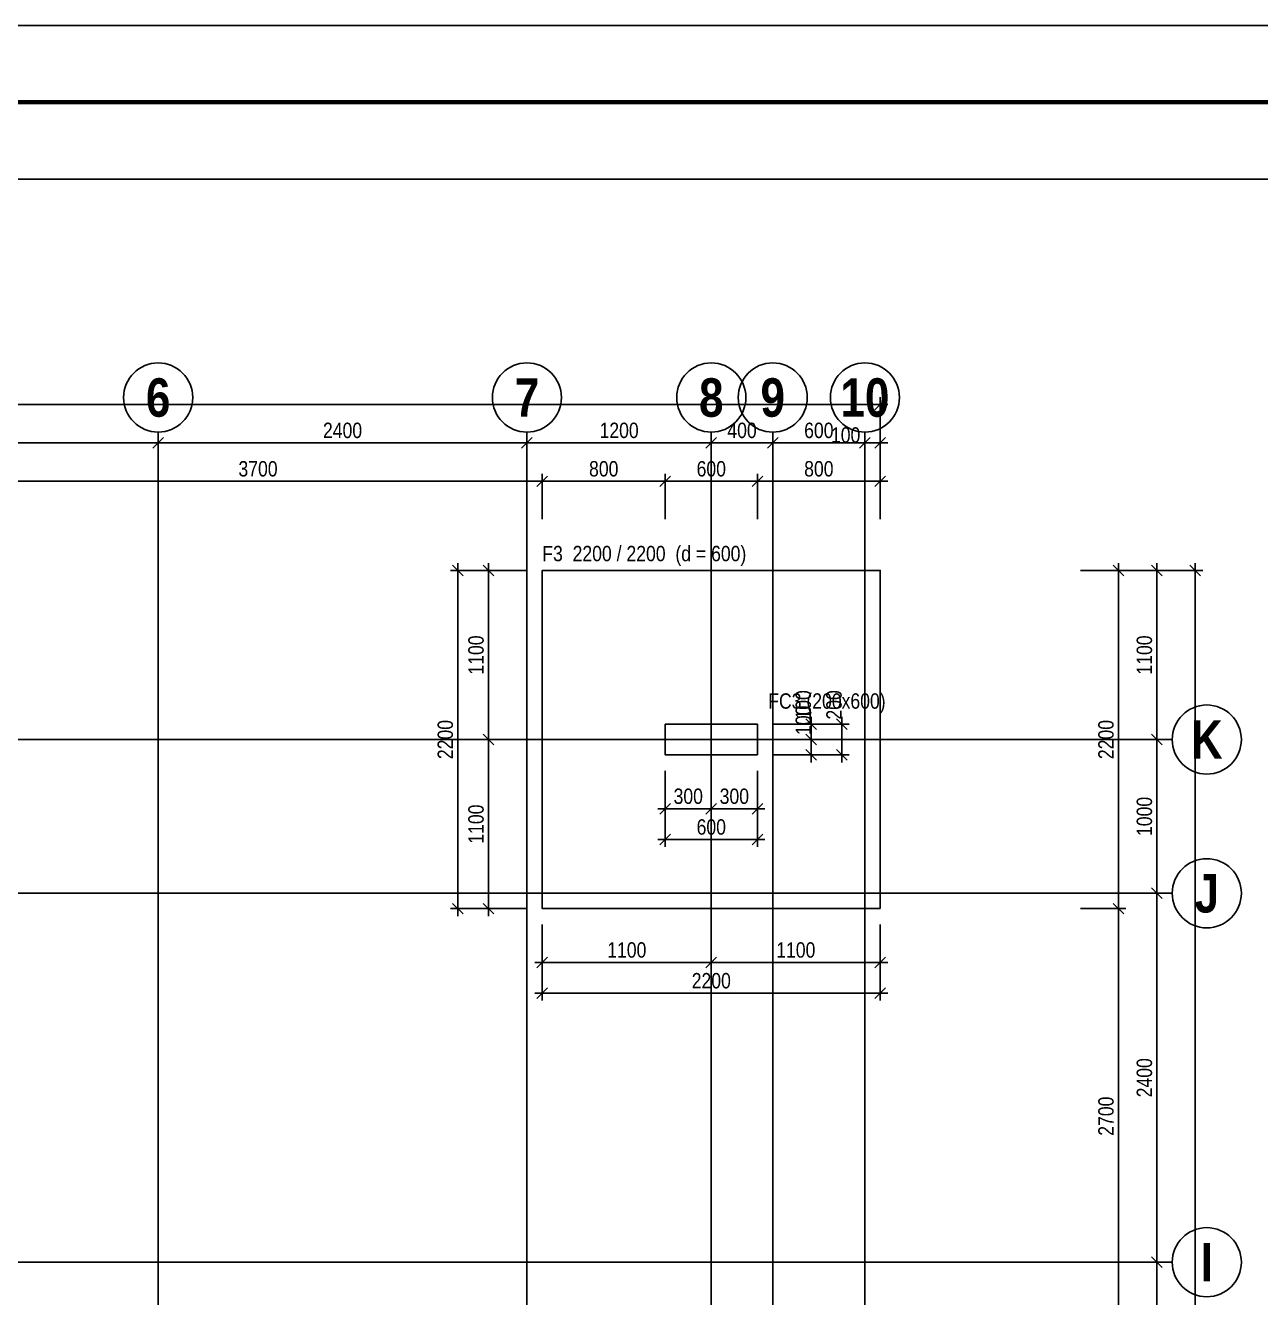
# Model space of a CAD drawing. Extents: x 0 to 206258, y -403073 to 0.
# Drawn here: x 25420 to 33459, y -19922 to -11647 of the extents above; entities that cross this region are included whole.
import ezdxf
from ezdxf.enums import TextEntityAlignment as Align
from ezdxf.lldxf.tags import DXFTag

# ---------------------------------------------------------------- set-up
doc = ezdxf.new("R2010")
doc.units = 0
doc.header["$LTSCALE"] = 1000
for name, color, linetype in [('Axis Circle(Dir 1)', 150, 'Continuous'), ('Axis Circle(Dir 2)', 150, 'Continuous'), ('Axis Label(Dir 1)', 7, 'Continuous'), ('Axis Label(Dir 2)', 7, 'Continuous'), ('Axis Line(Dir 1)', 8, 'CENTER2'), ('Axis Line(Dir 2)', 150, 'CENTER2'), ('Column Line', 7, 'Continuous'), ('Dimension Line', 5, 'Continuous'), ('Footing Line', 6, 'Continuous'), ('SHEETSUMMARY-50', 1, 'Continuous'), ('SheetView', 40, 'Continuous'), ('SheetViewOut', 231, 'Continuous')]:
    doc.layers.add(name, color=color, linetype=linetype)
doc.layers.add('Column Label', color=159, linetype='Continuous', true_color=0x35424f)
doc.layers.add('Footing Label', color=94, linetype='Continuous', true_color=0x008100)
doc.styles.add('Axis Label(Dir 1)', font='ARIALNB.TTF', dxfattribs={"height": 250})
doc.styles.add('Axis Label(Dir 2)', font='ARIALNB.TTF', dxfattribs={"height": 250})
doc.styles.add('Column Label', font='ARIALN.TTF', dxfattribs={"height": 100})
doc.styles.add('Dimension Text', font='ARIALN.TTF', dxfattribs={"height": 100})
doc.styles.add('Footing Label', font='ARIALN.TTF', dxfattribs={"height": 100})
tags = doc.linetypes.add('CENTER2', pattern=[1.125, 0.75, -0.125, 0.125, -0.125]).pattern_tags.tags
tags[10:11] = [DXFTag(74, 4), DXFTag(75, 0), DXFTag(340, '0'), DXFTag(46, 0.0), DXFTag(50, 0.0), DXFTag(44, 0.0), DXFTag(45, 0.0)]
tags[8:9] = [DXFTag(74, 4), DXFTag(75, 0), DXFTag(340, '0'), DXFTag(46, 0.0), DXFTag(50, 0.0), DXFTag(44, 0.0), DXFTag(45, 0.0)]
tags[6:7] = [DXFTag(74, 4), DXFTag(75, 0), DXFTag(340, '0'), DXFTag(46, 0.0), DXFTag(50, 0.0), DXFTag(44, 0.0), DXFTag(45, 0.0)]
tags[4:5] = [DXFTag(74, 4), DXFTag(75, 0), DXFTag(340, '0'), DXFTag(46, 0.0), DXFTag(50, 0.0), DXFTag(44, 0.0), DXFTag(45, 0.0)]
doc.dimstyles.get("Standard").update_dxf_attribs({"dimtxt": 100, "dimasz": 30, "dimexe": 48.3, "dimexo": 103.5, "dimgap": 30, "dimtad": 1, "dimtoh": 1, "dimdec": 1, "dimdsep": 46, "dimtxsty": 'Dimension Text', "dimblk": 'PCDIM_TICK', "dimcen": 0.09, "dimclrd": 5, "dimclre": 5, "dimclrt": 5, "dimadec": 1, "dimazin": 0, "dimtp": 1, "dimtm": 1, "dimtfac": 1, "dimtdec": 4, "dimtofl": 0, "dimtmove": 0, "dimatfit": 3, "dimfxl": 1, "dimtolj": 1, "dimtzin": 0, "dimarcsym": 0})

# ---------------------------------------------------------------- blocks, each defined once
blk = doc.blocks.new('PCDIM_TICK')
at = {"layer": 'Dimension Line', "color": 0, "transparency": 33554687}
for p, q in [((1.15, 1.15), (-1.15, -1.15)), ((1.61, 0), (0, 0))]:
    blk.add_line(p, q, dxfattribs=at)
blk = doc.blocks.new('*U8')
at = {"layer": 'Dimension Line', "color": 5, "true_color": 0x0000ff, "transparency": 16777216}
for p, q in [((29584.3, -16495.7), (29584.3, -16790.5)), ((29884.3, -16495.7), (29884.3, -16790.5)), ((29584.3, -16742.2), (29884.3, -16742.2))]:
    blk.add_line(p, q, dxfattribs=at)
at = {"layer": 'Dimension Line', "color": 5, "true_color": 0x0000ff, "transparency": 16777216, "xscale": 30, "yscale": 30, "rotation": 180.0000000000004}
blk.add_blockref('PCDIM_TICK', (29584.3, -16742.2), dxfattribs=at)
at = {"layer": 'Dimension Line', "color": 5, "true_color": 0x0000ff, "transparency": 16777216, "xscale": 30, "yscale": 30}
blk.add_blockref('PCDIM_TICK', (29884.3, -16742.2), dxfattribs=at)
at = {"layer": 'Dimension Line', "color": 5, "true_color": 0x0000ff, "transparency": 16777216, "insert": (29734.3, -16712.2), "char_height": 100, "width": 181.501, "attachment_point": 8, "style": 'Dimension Text'}
blk.add_mtext('300', dxfattribs=at)
blk = doc.blocks.new('*U9')
at = {"layer": 'Dimension Line', "color": 5, "true_color": 0x0000ff, "transparency": 16777216}
for p, q in [((29884.3, -16495.7), (29884.3, -16790.5)), ((30184.3, -16495.7), (30184.3, -16790.5)), ((29884.3, -16742.2), (30184.3, -16742.2))]:
    blk.add_line(p, q, dxfattribs=at)
at = {"layer": 'Dimension Line', "color": 5, "true_color": 0x0000ff, "transparency": 16777216, "xscale": 30, "yscale": 30, "rotation": 180.0000000000004}
blk.add_blockref('PCDIM_TICK', (29884.3, -16742.2), dxfattribs=at)
at = {"layer": 'Dimension Line', "color": 5, "true_color": 0x0000ff, "transparency": 16777216, "xscale": 30, "yscale": 30}
blk.add_blockref('PCDIM_TICK', (30184.3, -16742.2), dxfattribs=at)
at = {"layer": 'Dimension Line', "color": 5, "true_color": 0x0000ff, "transparency": 16777216, "insert": (30034.3, -16712.2), "char_height": 100, "width": 181.501, "attachment_point": 8, "style": 'Dimension Text'}
blk.add_mtext('300', dxfattribs=at)
blk = doc.blocks.new('*U10')
at = {"layer": 'Dimension Line', "color": 5, "true_color": 0x0000ff, "transparency": 16777216}
for p, q in [((29584.3, -16495.7), (29584.3, -16990.5)), ((30184.3, -16495.7), (30184.3, -16990.5)), ((29584.3, -16942.2), (30184.3, -16942.2))]:
    blk.add_line(p, q, dxfattribs=at)
at = {"layer": 'Dimension Line', "color": 5, "true_color": 0x0000ff, "transparency": 16777216, "xscale": 30, "yscale": 30, "rotation": 180.0000000000004}
blk.add_blockref('PCDIM_TICK', (29584.3, -16942.2), dxfattribs=at)
at = {"layer": 'Dimension Line', "color": 5, "true_color": 0x0000ff, "transparency": 16777216, "xscale": 30, "yscale": 30}
blk.add_blockref('PCDIM_TICK', (30184.3, -16942.2), dxfattribs=at)
at = {"layer": 'Dimension Line', "color": 5, "true_color": 0x0000ff, "transparency": 16777216, "insert": (29884.3, -16912.2), "char_height": 100, "width": 181.97, "attachment_point": 8, "style": 'Dimension Text'}
blk.add_mtext('600', dxfattribs=at)
blk = doc.blocks.new('*U11')
at = {"layer": 'Dimension Line', "color": 5, "true_color": 0x0000ff, "transparency": 16777216}
for p, q in [((30287.8, -16292.2), (30582.6, -16292.2)), ((30534.3, -16292.2), (30534.3, -16262.2)), ((30534.3, -16392.2), (30534.3, -16292.2)), ((30287.8, -16392.2), (30582.6, -16392.2))]:
    blk.add_line(p, q, dxfattribs=at)
at = {"layer": 'Dimension Line', "color": 5, "true_color": 0x0000ff, "transparency": 16777216, "xscale": 30, "yscale": 30}
for p, rotation in [((30534.3, -16292.2), 89.99999999999447), ((30534.3, -16392.2), 269.9999999999834)]:
    blk.add_blockref('PCDIM_TICK', p, dxfattribs=dict(at, rotation=rotation))
at = {"layer": 'Dimension Line', "color": 5, "true_color": 0x0000ff, "transparency": 16777216, "insert": (30534.3, -16262.2), "char_height": 100, "width": 173.928, "attachment_point": 7, "rotation": 90, "style": 'Dimension Text'}
blk.add_mtext('100', dxfattribs=at)
blk = doc.blocks.new('*U12')
at = {"layer": 'Dimension Line', "color": 5, "true_color": 0x0000ff, "transparency": 16777216}
for p, q in [((30287.8, -16192.2), (30582.6, -16192.2)), ((30534.3, -16192.2), (30534.3, -16162.2)), ((30534.3, -16292.2), (30534.3, -16192.2)), ((30287.8, -16292.2), (30582.6, -16292.2))]:
    blk.add_line(p, q, dxfattribs=at)
at = {"layer": 'Dimension Line', "color": 5, "true_color": 0x0000ff, "transparency": 16777216, "xscale": 30, "yscale": 30}
for p, rotation in [((30534.3, -16192.2), 89.99999999999447), ((30534.3, -16292.2), 269.9999999999834)]:
    blk.add_blockref('PCDIM_TICK', p, dxfattribs=dict(at, rotation=rotation))
at = {"layer": 'Dimension Line', "color": 5, "true_color": 0x0000ff, "transparency": 16777216, "insert": (30534.3, -16162.2), "char_height": 100, "width": 173.928, "attachment_point": 7, "rotation": 90, "style": 'Dimension Text'}
blk.add_mtext('100', dxfattribs=at)
blk = doc.blocks.new('*U13')
at = {"layer": 'Dimension Line', "color": 5, "true_color": 0x0000ff, "transparency": 16777216}
for p, q in [((30287.8, -16192.2), (30782.6, -16192.2)), ((30734.3, -16192.2), (30734.3, -16162.2)), ((30734.3, -16392.2), (30734.3, -16192.2)), ((30287.8, -16392.2), (30782.6, -16392.2))]:
    blk.add_line(p, q, dxfattribs=at)
at = {"layer": 'Dimension Line', "color": 5, "true_color": 0x0000ff, "transparency": 16777216, "xscale": 30, "yscale": 30}
for p, rotation in [((30734.3, -16192.2), 89.99999999999447), ((30734.3, -16392.2), 269.9999999999834)]:
    blk.add_blockref('PCDIM_TICK', p, dxfattribs=dict(at, rotation=rotation))
at = {"layer": 'Dimension Line', "color": 5, "true_color": 0x0000ff, "transparency": 16777216, "insert": (30734.3, -16162.2), "char_height": 100, "width": 182.775, "attachment_point": 7, "rotation": 90, "style": 'Dimension Text'}
blk.add_mtext('200', dxfattribs=at)
blk = doc.blocks.new('*U146')
at = {"layer": 'Dimension Line', "color": 5, "true_color": 0x0000ff, "transparency": 16777216}
for p, q in [((28784.3, -17495.7), (28784.3, -17790.5)), ((29884.3, -17495.7), (29884.3, -17790.5)), ((28784.3, -17742.2), (29884.3, -17742.2))]:
    blk.add_line(p, q, dxfattribs=at)
at = {"layer": 'Dimension Line', "color": 5, "true_color": 0x0000ff, "transparency": 16777216, "xscale": 30, "yscale": 30, "rotation": 180.0000000000004}
blk.add_blockref('PCDIM_TICK', (28784.3, -17742.2), dxfattribs=at)
at = {"layer": 'Dimension Line', "color": 5, "true_color": 0x0000ff, "transparency": 16777216, "xscale": 30, "yscale": 30}
blk.add_blockref('PCDIM_TICK', (29884.3, -17742.2), dxfattribs=at)
at = {"layer": 'Dimension Line', "color": 5, "true_color": 0x0000ff, "transparency": 16777216, "insert": (29334.3, -17712.2), "char_height": 100, "width": 238.405, "attachment_point": 8, "style": 'Dimension Text'}
blk.add_mtext('1100', dxfattribs=at)
blk = doc.blocks.new('*U147')
at = {"layer": 'Dimension Line', "color": 5, "true_color": 0x0000ff, "transparency": 16777216}
for p, q in [((29884.3, -17495.7), (29884.3, -17790.5)), ((30984.3, -17495.7), (30984.3, -17790.5)), ((29884.3, -17742.2), (30984.3, -17742.2))]:
    blk.add_line(p, q, dxfattribs=at)
at = {"layer": 'Dimension Line', "color": 5, "true_color": 0x0000ff, "transparency": 16777216, "xscale": 30, "yscale": 30, "rotation": 180.0000000000004}
blk.add_blockref('PCDIM_TICK', (29884.3, -17742.2), dxfattribs=at)
at = {"layer": 'Dimension Line', "color": 5, "true_color": 0x0000ff, "transparency": 16777216, "xscale": 30, "yscale": 30}
blk.add_blockref('PCDIM_TICK', (30984.3, -17742.2), dxfattribs=at)
at = {"layer": 'Dimension Line', "color": 5, "true_color": 0x0000ff, "transparency": 16777216, "insert": (30434.3, -17712.2), "char_height": 100, "width": 238.405, "attachment_point": 8, "style": 'Dimension Text'}
blk.add_mtext('1100', dxfattribs=at)
blk = doc.blocks.new('*U148')
at = {"layer": 'Dimension Line', "color": 5, "true_color": 0x0000ff, "transparency": 16777216}
for p, q in [((28784.3, -17495.7), (28784.3, -17990.5)), ((30984.3, -17495.7), (30984.3, -17990.5)), ((28784.3, -17942.2), (30984.3, -17942.2))]:
    blk.add_line(p, q, dxfattribs=at)
at = {"layer": 'Dimension Line', "color": 5, "true_color": 0x0000ff, "transparency": 16777216, "xscale": 30, "yscale": 30, "rotation": 180.0000000000004}
blk.add_blockref('PCDIM_TICK', (28784.3, -17942.2), dxfattribs=at)
at = {"layer": 'Dimension Line', "color": 5, "true_color": 0x0000ff, "transparency": 16777216, "xscale": 30, "yscale": 30}
blk.add_blockref('PCDIM_TICK', (30984.3, -17942.2), dxfattribs=at)
at = {"layer": 'Dimension Line', "color": 5, "true_color": 0x0000ff, "transparency": 16777216, "insert": (29884.3, -17912.2), "char_height": 100, "width": 247.252, "attachment_point": 8, "style": 'Dimension Text'}
blk.add_mtext('2200', dxfattribs=at)
blk = doc.blocks.new('*U149')
at = {"layer": 'Dimension Line', "color": 5, "true_color": 0x0000ff, "transparency": 16777216}
for p, q in [((28680.8, -16292.2), (28386, -16292.2)), ((28434.3, -17392.2), (28434.3, -16292.2)), ((28680.8, -17392.2), (28386, -17392.2))]:
    blk.add_line(p, q, dxfattribs=at)
at = {"layer": 'Dimension Line', "color": 5, "true_color": 0x0000ff, "transparency": 16777216, "xscale": 30, "yscale": 30}
for p, rotation in [((28434.3, -16292.2), 89.99999999999447), ((28434.3, -17392.2), 269.9999999999834)]:
    blk.add_blockref('PCDIM_TICK', p, dxfattribs=dict(at, rotation=rotation))
at = {"layer": 'Dimension Line', "color": 5, "true_color": 0x0000ff, "transparency": 16777216, "insert": (28404.3, -16842.2), "char_height": 100, "width": 238.405, "attachment_point": 8, "rotation": 90, "style": 'Dimension Text'}
blk.add_mtext('1100', dxfattribs=at)
blk = doc.blocks.new('*U150')
at = {"layer": 'Dimension Line', "color": 5, "true_color": 0x0000ff, "transparency": 16777216}
for p, q in [((28680.8, -15192.2), (28386, -15192.2)), ((28434.3, -16292.2), (28434.3, -15192.2)), ((28680.8, -16292.2), (28386, -16292.2))]:
    blk.add_line(p, q, dxfattribs=at)
at = {"layer": 'Dimension Line', "color": 5, "true_color": 0x0000ff, "transparency": 16777216, "xscale": 30, "yscale": 30}
for p, rotation in [((28434.3, -15192.2), 89.99999999999447), ((28434.3, -16292.2), 269.9999999999834)]:
    blk.add_blockref('PCDIM_TICK', p, dxfattribs=dict(at, rotation=rotation))
at = {"layer": 'Dimension Line', "color": 5, "true_color": 0x0000ff, "transparency": 16777216, "insert": (28404.3, -15742.2), "char_height": 100, "width": 238.405, "attachment_point": 8, "rotation": 90, "style": 'Dimension Text'}
blk.add_mtext('1100', dxfattribs=at)
blk = doc.blocks.new('*U151')
at = {"layer": 'Dimension Line', "color": 5, "true_color": 0x0000ff, "transparency": 16777216}
for p, q in [((28680.8, -15192.2), (28186, -15192.2)), ((28234.3, -17392.2), (28234.3, -15192.2)), ((28680.8, -17392.2), (28186, -17392.2))]:
    blk.add_line(p, q, dxfattribs=at)
at = {"layer": 'Dimension Line', "color": 5, "true_color": 0x0000ff, "transparency": 16777216, "xscale": 30, "yscale": 30}
for p, rotation in [((28234.3, -15192.2), 89.99999999999447), ((28234.3, -17392.2), 269.9999999999834)]:
    blk.add_blockref('PCDIM_TICK', p, dxfattribs=dict(at, rotation=rotation))
at = {"layer": 'Dimension Line', "color": 5, "true_color": 0x0000ff, "transparency": 16777216, "insert": (28204.3, -16292.2), "char_height": 100, "width": 247.252, "attachment_point": 8, "rotation": 90, "style": 'Dimension Text'}
blk.add_mtext('2200', dxfattribs=at)
blk = doc.blocks.new('*U284')
at = {"layer": 'Dimension Line', "color": 5, "true_color": 0x0000ff, "transparency": 16777216}
for p, q in [((30184.3, -14858.7), (30184.3, -14563.9)), ((30984.3, -14858.7), (30984.3, -14563.9)), ((30984.3, -14612.2), (30184.3, -14612.2))]:
    blk.add_line(p, q, dxfattribs=at)
at = {"layer": 'Dimension Line', "color": 5, "true_color": 0x0000ff, "transparency": 16777216, "xscale": 30, "yscale": 30, "rotation": 180.0000000000004}
blk.add_blockref('PCDIM_TICK', (30184.3, -14612.2), dxfattribs=at)
at = {"layer": 'Dimension Line', "color": 5, "true_color": 0x0000ff, "transparency": 16777216, "xscale": 30, "yscale": 30}
blk.add_blockref('PCDIM_TICK', (30984.3, -14612.2), dxfattribs=at)
at = {"layer": 'Dimension Line', "color": 5, "true_color": 0x0000ff, "transparency": 16777216, "insert": (30584.3, -14582.2), "char_height": 100, "width": 181.501, "attachment_point": 8, "style": 'Dimension Text'}
blk.add_mtext('800', dxfattribs=at)
blk = doc.blocks.new('*U285')
at = {"layer": 'Dimension Line', "color": 5, "true_color": 0x0000ff, "transparency": 16777216}
for p, q in [((29584.3, -14858.7), (29584.3, -14563.9)), ((30184.3, -14858.7), (30184.3, -14563.9)), ((30184.3, -14612.2), (29584.3, -14612.2))]:
    blk.add_line(p, q, dxfattribs=at)
at = {"layer": 'Dimension Line', "color": 5, "true_color": 0x0000ff, "transparency": 16777216, "xscale": 30, "yscale": 30, "rotation": 180.0000000000004}
blk.add_blockref('PCDIM_TICK', (29584.3, -14612.2), dxfattribs=at)
at = {"layer": 'Dimension Line', "color": 5, "true_color": 0x0000ff, "transparency": 16777216, "xscale": 30, "yscale": 30}
blk.add_blockref('PCDIM_TICK', (30184.3, -14612.2), dxfattribs=at)
at = {"layer": 'Dimension Line', "color": 5, "true_color": 0x0000ff, "transparency": 16777216, "insert": (29884.3, -14582.2), "char_height": 100, "width": 181.97, "attachment_point": 8, "style": 'Dimension Text'}
blk.add_mtext('600', dxfattribs=at)
blk = doc.blocks.new('*U286')
at = {"layer": 'Dimension Line', "color": 5, "true_color": 0x0000ff, "transparency": 16777216}
for p, q in [((28784.3, -14858.7), (28784.3, -14563.9)), ((29584.3, -14858.7), (29584.3, -14563.9)), ((29584.3, -14612.2), (28784.3, -14612.2))]:
    blk.add_line(p, q, dxfattribs=at)
at = {"layer": 'Dimension Line', "color": 5, "true_color": 0x0000ff, "transparency": 16777216, "xscale": 30, "yscale": 30, "rotation": 180.0000000000004}
blk.add_blockref('PCDIM_TICK', (28784.3, -14612.2), dxfattribs=at)
at = {"layer": 'Dimension Line', "color": 5, "true_color": 0x0000ff, "transparency": 16777216, "xscale": 30, "yscale": 30}
blk.add_blockref('PCDIM_TICK', (29584.3, -14612.2), dxfattribs=at)
at = {"layer": 'Dimension Line', "color": 5, "true_color": 0x0000ff, "transparency": 16777216, "insert": (29184.3, -14582.2), "char_height": 100, "width": 181.501, "attachment_point": 8, "style": 'Dimension Text'}
blk.add_mtext('800', dxfattribs=at)
blk = doc.blocks.new('*U287')
at = {"layer": 'Dimension Line', "color": 5, "true_color": 0x0000ff, "transparency": 16777216}
for p, q in [((25084.3, -14858.7), (25084.3, -14563.9)), ((28784.3, -14858.7), (28784.3, -14563.9)), ((28784.3, -14612.2), (25084.3, -14612.2))]:
    blk.add_line(p, q, dxfattribs=at)
at = {"layer": 'Dimension Line', "color": 5, "true_color": 0x0000ff, "transparency": 16777216, "xscale": 30, "yscale": 30, "rotation": 180.0000000000004}
blk.add_blockref('PCDIM_TICK', (25084.3, -14612.2), dxfattribs=at)
at = {"layer": 'Dimension Line', "color": 5, "true_color": 0x0000ff, "transparency": 16777216, "xscale": 30, "yscale": 30}
blk.add_blockref('PCDIM_TICK', (28784.3, -14612.2), dxfattribs=at)
at = {"layer": 'Dimension Line', "color": 5, "true_color": 0x0000ff, "transparency": 16777216, "insert": (26934.3, -14582.2), "char_height": 100, "width": 245.979, "attachment_point": 8, "style": 'Dimension Text'}
blk.add_mtext('3700', dxfattribs=at)
blk = doc.blocks.new('*U299')
at = {"layer": 'Dimension Line', "color": 5, "true_color": 0x0000ff, "transparency": 16777216}
for p, q in [((30884.3, -14858.7), (30884.3, -14313.9)), ((30984.3, -14858.7), (30984.3, -14313.9)), ((30884.3, -14362.2), (30854.3, -14362.2)), ((30984.3, -14362.2), (30884.3, -14362.2))]:
    blk.add_line(p, q, dxfattribs=at)
at = {"layer": 'Dimension Line', "color": 5, "true_color": 0x0000ff, "transparency": 16777216, "xscale": 30, "yscale": 30, "rotation": 180.0000000000004}
blk.add_blockref('PCDIM_TICK', (30884.3, -14362.2), dxfattribs=at)
at = {"layer": 'Dimension Line', "color": 5, "true_color": 0x0000ff, "transparency": 16777216, "xscale": 30, "yscale": 30}
blk.add_blockref('PCDIM_TICK', (30984.3, -14362.2), dxfattribs=at)
at = {"layer": 'Dimension Line', "color": 5, "true_color": 0x0000ff, "transparency": 16777216, "insert": (30854.3, -14362.2), "char_height": 100, "width": 173.928, "attachment_point": 9, "style": 'Dimension Text'}
blk.add_mtext('100', dxfattribs=at)
blk = doc.blocks.new('*U300')
at = {"layer": 'Dimension Line', "color": 5, "true_color": 0x0000ff, "transparency": 16777216}
for p, q in [((30284.3, -14858.7), (30284.3, -14313.9)), ((30884.3, -14858.7), (30884.3, -14313.9)), ((30884.3, -14362.2), (30284.3, -14362.2))]:
    blk.add_line(p, q, dxfattribs=at)
at = {"layer": 'Dimension Line', "color": 5, "true_color": 0x0000ff, "transparency": 16777216, "xscale": 30, "yscale": 30, "rotation": 180.0000000000004}
blk.add_blockref('PCDIM_TICK', (30284.3, -14362.2), dxfattribs=at)
at = {"layer": 'Dimension Line', "color": 5, "true_color": 0x0000ff, "transparency": 16777216, "xscale": 30, "yscale": 30}
blk.add_blockref('PCDIM_TICK', (30884.3, -14362.2), dxfattribs=at)
at = {"layer": 'Dimension Line', "color": 5, "true_color": 0x0000ff, "transparency": 16777216, "insert": (30584.3, -14332.2), "char_height": 100, "width": 181.97, "attachment_point": 8, "style": 'Dimension Text'}
blk.add_mtext('600', dxfattribs=at)
blk = doc.blocks.new('*U301')
at = {"layer": 'Dimension Line', "color": 5, "true_color": 0x0000ff, "transparency": 16777216}
for p, q in [((29884.3, -14858.7), (29884.3, -14313.9)), ((30284.3, -14858.7), (30284.3, -14313.9)), ((30284.3, -14362.2), (29884.3, -14362.2))]:
    blk.add_line(p, q, dxfattribs=at)
at = {"layer": 'Dimension Line', "color": 5, "true_color": 0x0000ff, "transparency": 16777216, "xscale": 30, "yscale": 30, "rotation": 180.0000000000004}
blk.add_blockref('PCDIM_TICK', (29884.3, -14362.2), dxfattribs=at)
at = {"layer": 'Dimension Line', "color": 5, "true_color": 0x0000ff, "transparency": 16777216, "xscale": 30, "yscale": 30}
blk.add_blockref('PCDIM_TICK', (30284.3, -14362.2), dxfattribs=at)
at = {"layer": 'Dimension Line', "color": 5, "true_color": 0x0000ff, "transparency": 16777216, "insert": (30084.3, -14332.2), "char_height": 100, "width": 184.718, "attachment_point": 8, "style": 'Dimension Text'}
blk.add_mtext('400', dxfattribs=at)
blk = doc.blocks.new('*U302')
at = {"layer": 'Dimension Line', "color": 5, "true_color": 0x0000ff, "transparency": 16777216}
for p, q in [((28684.3, -14858.7), (28684.3, -14313.9)), ((29884.3, -14858.7), (29884.3, -14313.9)), ((29884.3, -14362.2), (28684.3, -14362.2))]:
    blk.add_line(p, q, dxfattribs=at)
at = {"layer": 'Dimension Line', "color": 5, "true_color": 0x0000ff, "transparency": 16777216, "xscale": 30, "yscale": 30, "rotation": 180.0000000000004}
blk.add_blockref('PCDIM_TICK', (28684.3, -14362.2), dxfattribs=at)
at = {"layer": 'Dimension Line', "color": 5, "true_color": 0x0000ff, "transparency": 16777216, "xscale": 30, "yscale": 30}
blk.add_blockref('PCDIM_TICK', (29884.3, -14362.2), dxfattribs=at)
at = {"layer": 'Dimension Line', "color": 5, "true_color": 0x0000ff, "transparency": 16777216, "insert": (29284.3, -14332.2), "char_height": 100, "width": 238.405, "attachment_point": 8, "style": 'Dimension Text'}
blk.add_mtext('1200', dxfattribs=at)
blk = doc.blocks.new('*U303')
at = {"layer": 'Dimension Line', "color": 5, "true_color": 0x0000ff, "transparency": 16777216}
for p, q in [((26284.3, -14858.7), (26284.3, -14313.9)), ((28684.3, -14858.7), (28684.3, -14313.9)), ((28684.3, -14362.2), (26284.3, -14362.2))]:
    blk.add_line(p, q, dxfattribs=at)
at = {"layer": 'Dimension Line', "color": 5, "true_color": 0x0000ff, "transparency": 16777216, "xscale": 30, "yscale": 30, "rotation": 180.0000000000004}
blk.add_blockref('PCDIM_TICK', (26284.3, -14362.2), dxfattribs=at)
at = {"layer": 'Dimension Line', "color": 5, "true_color": 0x0000ff, "transparency": 16777216, "xscale": 30, "yscale": 30}
blk.add_blockref('PCDIM_TICK', (28684.3, -14362.2), dxfattribs=at)
at = {"layer": 'Dimension Line', "color": 5, "true_color": 0x0000ff, "transparency": 16777216, "insert": (27484.3, -14332.2), "char_height": 100, "width": 247.252, "attachment_point": 8, "style": 'Dimension Text'}
blk.add_mtext('2400', dxfattribs=at)
blk = doc.blocks.new('*U304')
at = {"layer": 'Dimension Line', "color": 5, "true_color": 0x0000ff, "transparency": 16777216}
for p, q in [((24184.3, -14858.7), (24184.3, -14313.9)), ((26284.3, -14858.7), (26284.3, -14313.9)), ((26284.3, -14362.2), (24184.3, -14362.2))]:
    blk.add_line(p, q, dxfattribs=at)
at = {"layer": 'Dimension Line', "color": 5, "true_color": 0x0000ff, "transparency": 16777216, "xscale": 30, "yscale": 30, "rotation": 180.0000000000004}
blk.add_blockref('PCDIM_TICK', (24184.3, -14362.2), dxfattribs=at)
at = {"layer": 'Dimension Line', "color": 5, "true_color": 0x0000ff, "transparency": 16777216, "xscale": 30, "yscale": 30}
blk.add_blockref('PCDIM_TICK', (26284.3, -14362.2), dxfattribs=at)
at = {"layer": 'Dimension Line', "color": 5, "true_color": 0x0000ff, "transparency": 16777216, "insert": (25234.3, -14332.2), "char_height": 100, "width": 247.252, "attachment_point": 8, "style": 'Dimension Text'}
blk.add_mtext('2100', dxfattribs=at)
blk = doc.blocks.new('*U312')
at = {"layer": 'Dimension Line', "color": 5, "true_color": 0x0000ff, "transparency": 16777216}
for p, q in [((15784.3, -14858.7), (15784.3, -14063.9)), ((30984.3, -14858.7), (30984.3, -14063.9)), ((30984.3, -14112.2), (15784.3, -14112.2))]:
    blk.add_line(p, q, dxfattribs=at)
at = {"layer": 'Dimension Line', "color": 5, "true_color": 0x0000ff, "transparency": 16777216, "xscale": 30, "yscale": 30, "rotation": 180.0000000000004}
blk.add_blockref('PCDIM_TICK', (15784.3, -14112.2), dxfattribs=at)
at = {"layer": 'Dimension Line', "color": 5, "true_color": 0x0000ff, "transparency": 16777216, "xscale": 30, "yscale": 30}
blk.add_blockref('PCDIM_TICK', (30984.3, -14112.2), dxfattribs=at)
at = {"layer": 'Dimension Line', "color": 5, "true_color": 0x0000ff, "transparency": 16777216, "insert": (23384.3, -14082.2), "char_height": 100, "width": 302.882, "attachment_point": 8, "style": 'Dimension Text'}
blk.add_mtext('15200', dxfattribs=at)
blk = doc.blocks.new('*U325')
at = {"layer": 'Dimension Line', "color": 5, "true_color": 0x0000ff, "transparency": 16777216}
for p, q in [((32287.8, -17392.2), (32582.6, -17392.2)), ((32534.3, -20092.2), (32534.3, -17392.2)), ((32287.8, -20092.2), (32582.6, -20092.2))]:
    blk.add_line(p, q, dxfattribs=at)
at = {"layer": 'Dimension Line', "color": 5, "true_color": 0x0000ff, "transparency": 16777216, "xscale": 30, "yscale": 30}
for p, rotation in [((32534.3, -17392.2), 89.99999999999447), ((32534.3, -20092.2), 269.9999999999834)]:
    blk.add_blockref('PCDIM_TICK', p, dxfattribs=dict(at, rotation=rotation))
at = {"layer": 'Dimension Line', "color": 5, "true_color": 0x0000ff, "transparency": 16777216, "insert": (32504.3, -18742.2), "char_height": 100, "width": 247.252, "attachment_point": 8, "rotation": 90, "style": 'Dimension Text'}
blk.add_mtext('2700', dxfattribs=at)
blk = doc.blocks.new('*U326')
at = {"layer": 'Dimension Line', "color": 5, "true_color": 0x0000ff, "transparency": 16777216}
for p, q in [((32287.8, -15192.2), (32582.6, -15192.2)), ((32534.3, -17392.2), (32534.3, -15192.2)), ((32287.8, -17392.2), (32582.6, -17392.2))]:
    blk.add_line(p, q, dxfattribs=at)
at = {"layer": 'Dimension Line', "color": 5, "true_color": 0x0000ff, "transparency": 16777216, "xscale": 30, "yscale": 30}
for p, rotation in [((32534.3, -15192.2), 89.99999999999447), ((32534.3, -17392.2), 269.9999999999834)]:
    blk.add_blockref('PCDIM_TICK', p, dxfattribs=dict(at, rotation=rotation))
at = {"layer": 'Dimension Line', "color": 5, "true_color": 0x0000ff, "transparency": 16777216, "insert": (32504.3, -16292.2), "char_height": 100, "width": 247.252, "attachment_point": 8, "rotation": 90, "style": 'Dimension Text'}
blk.add_mtext('2200', dxfattribs=at)
blk = doc.blocks.new('*U338')
at = {"layer": 'Dimension Line', "color": 5, "true_color": 0x0000ff, "transparency": 16777216}
for p, q in [((32287.8, -19692.2), (32832.6, -19692.2)), ((32784.3, -21292.2), (32784.3, -19692.2)), ((32287.8, -21292.2), (32832.6, -21292.2))]:
    blk.add_line(p, q, dxfattribs=at)
at = {"layer": 'Dimension Line', "color": 5, "true_color": 0x0000ff, "transparency": 16777216, "xscale": 30, "yscale": 30}
for p, rotation in [((32784.3, -19692.2), 89.99999999999447), ((32784.3, -21292.2), 269.9999999999834)]:
    blk.add_blockref('PCDIM_TICK', p, dxfattribs=dict(at, rotation=rotation))
at = {"layer": 'Dimension Line', "color": 5, "true_color": 0x0000ff, "transparency": 16777216, "insert": (32754.3, -20492.2), "char_height": 100, "width": 238.405, "attachment_point": 8, "rotation": 90, "style": 'Dimension Text'}
blk.add_mtext('1600', dxfattribs=at)
blk = doc.blocks.new('*U339')
at = {"layer": 'Dimension Line', "color": 5, "true_color": 0x0000ff, "transparency": 16777216}
for p, q in [((32287.8, -17292.2), (32832.6, -17292.2)), ((32784.3, -19692.2), (32784.3, -17292.2)), ((32287.8, -19692.2), (32832.6, -19692.2))]:
    blk.add_line(p, q, dxfattribs=at)
at = {"layer": 'Dimension Line', "color": 5, "true_color": 0x0000ff, "transparency": 16777216, "xscale": 30, "yscale": 30}
for p, rotation in [((32784.3, -17292.2), 89.99999999999447), ((32784.3, -19692.2), 269.9999999999834)]:
    blk.add_blockref('PCDIM_TICK', p, dxfattribs=dict(at, rotation=rotation))
at = {"layer": 'Dimension Line', "color": 5, "true_color": 0x0000ff, "transparency": 16777216, "insert": (32754.3, -18492.2), "char_height": 100, "width": 247.252, "attachment_point": 8, "rotation": 90, "style": 'Dimension Text'}
blk.add_mtext('2400', dxfattribs=at)
blk = doc.blocks.new('*U340')
at = {"layer": 'Dimension Line', "color": 5, "true_color": 0x0000ff, "transparency": 16777216}
for p, q in [((32287.8, -16292.2), (32832.6, -16292.2)), ((32784.3, -17292.2), (32784.3, -16292.2)), ((32287.8, -17292.2), (32832.6, -17292.2))]:
    blk.add_line(p, q, dxfattribs=at)
at = {"layer": 'Dimension Line', "color": 5, "true_color": 0x0000ff, "transparency": 16777216, "xscale": 30, "yscale": 30}
for p, rotation in [((32784.3, -16292.2), 89.99999999999447), ((32784.3, -17292.2), 269.9999999999834)]:
    blk.add_blockref('PCDIM_TICK', p, dxfattribs=dict(at, rotation=rotation))
at = {"layer": 'Dimension Line', "color": 5, "true_color": 0x0000ff, "transparency": 16777216, "insert": (32754.3, -16792.2), "char_height": 100, "width": 238.405, "attachment_point": 8, "rotation": 90, "style": 'Dimension Text'}
blk.add_mtext('1000', dxfattribs=at)
blk = doc.blocks.new('*U341')
at = {"layer": 'Dimension Line', "color": 5, "true_color": 0x0000ff, "transparency": 16777216}
for p, q in [((32287.8, -15192.2), (32832.6, -15192.2)), ((32784.3, -16292.2), (32784.3, -15192.2)), ((32287.8, -16292.2), (32832.6, -16292.2))]:
    blk.add_line(p, q, dxfattribs=at)
at = {"layer": 'Dimension Line', "color": 5, "true_color": 0x0000ff, "transparency": 16777216, "xscale": 30, "yscale": 30}
for p, rotation in [((32784.3, -15192.2), 89.99999999999447), ((32784.3, -16292.2), 269.9999999999834)]:
    blk.add_blockref('PCDIM_TICK', p, dxfattribs=dict(at, rotation=rotation))
at = {"layer": 'Dimension Line', "color": 5, "true_color": 0x0000ff, "transparency": 16777216, "insert": (32754.3, -15742.2), "char_height": 100, "width": 238.405, "attachment_point": 8, "rotation": 90, "style": 'Dimension Text'}
blk.add_mtext('1100', dxfattribs=at)
blk = doc.blocks.new('*U342')
at = {"layer": 'Dimension Line', "color": 5, "true_color": 0x0000ff, "transparency": 16777216}
for p, q in [((32287.8, -15192.2), (33082.6, -15192.2)), ((33034.3, -34192.2), (33034.3, -15192.2)), ((32287.8, -34192.2), (33082.6, -34192.2))]:
    blk.add_line(p, q, dxfattribs=at)
at = {"layer": 'Dimension Line', "color": 5, "true_color": 0x0000ff, "transparency": 16777216, "xscale": 30, "yscale": 30}
for p, rotation in [((33034.3, -15192.2), 89.99999999999447), ((33034.3, -34192.2), 269.9999999999834)]:
    blk.add_blockref('PCDIM_TICK', p, dxfattribs=dict(at, rotation=rotation))
at = {"layer": 'Dimension Line', "color": 5, "true_color": 0x0000ff, "transparency": 16777216, "insert": (33004.3, -24692.2), "char_height": 100, "width": 302.882, "attachment_point": 8, "rotation": 90, "style": 'Dimension Text'}
blk.add_mtext('19000', dxfattribs=at)

msp = doc.modelspace()

# ---------------------------------------------------------------- linework, layer by layer
at = {"layer": 'Axis Circle(Dir 1)', "transparency": 33554687}
for centre in [(33109.29, -16292.207), (33109.29, -17292.207), (33109.29, -19692.207)]:
    msp.add_circle(centre, 225, dxfattribs=at)
at = {"layer": 'Axis Circle(Dir 2)', "transparency": 33554687}
for centre in [(26284.29, -14067.207), (28684.29, -14067.207), (29884.29, -14067.207), (30284.29, -14067.207), (30884.29, -14067.207)]:
    msp.add_circle(centre, 225, dxfattribs=at)
at = {"layer": 'Axis Line(Dir 1)', "transparency": 33554687}
for points in [[(15084.29, -16292.207), (32884.29, -16292.207)], [(15084.29, -17292.207), (32884.29, -17292.207)], [(15084.29, -19692.207), (32884.29, -19692.207)]]:
    msp.add_lwpolyline(points, dxfattribs=at)
at = {"layer": 'Axis Line(Dir 2)', "transparency": 33554687}
for points in [[(26284.29, -38092.207), (26284.29, -14292.207)], [(28684.29, -38092.207), (28684.29, -14292.207)], [(29884.29, -38092.207), (29884.29, -14292.207)], [(30284.29, -38092.207), (30284.29, -14292.207)], [(30884.29, -38092.207), (30884.29, -14292.207)]]:
    msp.add_lwpolyline(points, dxfattribs=at)
at = {"layer": 'Column Line', "transparency": 33554687}
msp.add_lwpolyline([(30184.29, -16392.207), (30184.29, -16192.207), (29584.29, -16192.207), (29584.29, -16392.207)], close=True, dxfattribs=at)
at = {"layer": 'Footing Line', "transparency": 33554687}
msp.add_lwpolyline([(30984.29, -17392.207), (30984.29, -15192.207), (28784.29, -15192.207), (28784.29, -17392.207), (30984.29, -17392.207)], close=True, dxfattribs=at)
at = {"layer": 'SHEETSUMMARY-50', "transparency": 33554687, "const_width": 28}
msp.add_lwpolyline([(13854.79, -12146.707), (13854.79, -53196.707), (71554.79, -53196.707), (71554.79, -12146.707), (13854.79, -12146.707), (13854.79, -12146.707)], close=True, dxfattribs=at)
at = {"layer": 'SheetView', "transparency": 33554687}
msp.add_lwpolyline([(14354.79, -12646.707), (14354.79, -52696.707), (63305.305, -52696.707), (63305.305, -12646.707)], close=True, dxfattribs=at)
at = {"layer": 'SheetViewOut', "transparency": 33554687}
msp.add_lwpolyline([(12604.79, -53696.707), (12604.79, -11646.707), (72054.79, -11646.707), (72054.79, -53696.707)], close=True, dxfattribs=at)

# ---------------------------------------------------------------- texts
at = {"layer": 'Axis Label(Dir 1)', "transparency": 33554687, "style": 'Axis Label(Dir 1)'}
for s, p in [('K', (33109.29, -16292.207)), ('J', (33109.29, -17292.207)), ('I', (33109.29, -19692.207))]:
    msp.add_text(s, height=250, dxfattribs=at).set_placement(p, align=Align.MIDDLE_CENTER)
at = {"layer": 'Axis Label(Dir 2)', "transparency": 33554687, "style": 'Axis Label(Dir 2)'}
for s, p in [('6', (26284.29, -14067.207)), ('7', (28684.29, -14067.207)), ('8', (29884.29, -14067.207)), ('9', (30284.29, -14067.207)), ('10', (30884.29, -14067.207))]:
    msp.add_text(s, height=250, dxfattribs=at).set_placement(p, align=Align.MIDDLE_CENTER)
at = {"layer": 'Column Label', "transparency": 33554687, "style": 'Column Label'}
msp.add_text('FC3 (200x600)', height=100, dxfattribs=at).set_placement((30255.001, -16121.496), align=Align.BOTTOM_LEFT)
at = {"layer": 'Footing Label', "transparency": 33554687, "style": 'Footing Label'}
msp.add_text('F3  2200 / 2200  (d = 600)', height=100, dxfattribs=at).set_placement((28784.29, -15162.207), align=Align.BOTTOM_LEFT)

# ---------------------------------------------------------------- dimensions: what is measured, and where the dimension line sits
at = {"layer": 'Dimension Line', "transparency": 33554687}
for base, p1, p2, angle, picture, middle in [((23384.29, -14112.207), (30984.29, -14962.207), (15784.29, -14962.207), 180, '*U312', (23384.29, -14112.207)), ((25234.29, -14362.207), (26284.29, -14962.207), (24184.29, -14962.207), 180, '*U304', (25234.29, -14362.207)), ((27484.29, -14362.207), (28684.29, -14962.207), (26284.29, -14962.207), 180, '*U303', (27484.29, -14362.207)), ((29284.29, -14362.207), (29884.29, -14962.207), (28684.29, -14962.207), 180, '*U302', (29284.29, -14362.207)), ((30084.29, -14362.207), (30284.29, -14962.207), (29884.29, -14962.207), 180, '*U301', (30084.29, -14362.207)), ((30584.29, -14362.207), (30884.29, -14962.207), (30284.29, -14962.207), 180, '*U300', (30584.29, -14362.207)), ((30934.29, -14362.207), (30984.29, -14962.207), (30884.29, -14962.207), 180, '*U299', (30934.29, -14362.207)), ((26934.29, -14612.207), (28784.29, -14962.207), (25084.29, -14962.207), 180, '*U287', (26934.29, -14612.207)), ((29184.29, -14612.207), (29584.29, -14962.207), (28784.29, -14962.207), 180, '*U286', (29184.29, -14612.207)), ((29884.29, -14612.207), (30184.29, -14962.207), (29584.29, -14962.207), 180, '*U285', (29884.29, -14612.207)), ((30584.29, -14612.207), (30984.29, -14962.207), (30184.29, -14962.207), 180, '*U284', (30584.29, -14612.207)), ((32534.29, -16292.207), (32184.29, -17392.207), (32184.29, -15192.207), 90, '*U326', (32534.29, -16292.207)), ((32784.29, -15742.207), (32184.29, -16292.207), (32184.29, -15192.207), 90, '*U341', (32784.29, -15742.207)), ((33034.29, -24692.207), (32184.29, -34192.207), (32184.29, -15192.207), 90, '*U342', (33034.29, -24692.207)), ((32784.29, -16792.207), (32184.29, -17292.207), (32184.29, -16292.207), 90, '*U340', (32784.29, -16792.207)), ((32784.29, -18492.207), (32184.29, -19692.207), (32184.29, -17292.207), 90, '*U339', (32784.29, -18492.207)), ((32534.29, -18742.207), (32184.29, -20092.207), (32184.29, -17392.207), 90, '*U325', (32534.29, -18742.207)), ((32784.29, -20492.207), (32184.29, -21292.207), (32184.29, -19692.207), 90, '*U338', (32784.29, -20492.207))]:
    dim = msp.add_linear_dim(base=base, p1=p1, p2=p2, angle=angle, dimstyle='Standard', override={"dimscale": 1, "dimtxt": 100, "dimasz": 30, "dimexe": 48.3, "dimexo": 103.5, "dimgap": 30, "dimtad": 1, "dimtih": 0, "dimdec": 1, "dimlfac": 1, "dimzin": 8, "dimlunit": 2, "dimpost": '', "dimtxsty": 'Dimension Text', "dimblk": 'PCDIM_TICK', "dimse1": 0, "dimse2": 0, "dimsd2": 0, "dimclrd": 5, "dimclre": 5, "dimclrt": 5, "dimaunit": 0, "dimadec": 1, "dimazin": 0, "dimtol": 0, "dimtp": 1, "dimtm": 1, "dimtmove": 0}, dxfattribs=at)
    dim.commit()
    dim.dimension.update_dxf_attribs({"geometry": picture, "text_midpoint": middle})
for p1, p2, distance, picture, middle in [((28784.29, -17392.207), (28784.29, -15192.207), 550, '*U151', (28234.29, -16292.207)), ((28784.29, -16292.207), (28784.29, -15192.207), 350, '*U150', (28434.29, -15742.207)), ((30184.29, -16292.207), (30184.29, -16192.207), -350, '*U12', (30534.29, -16242.207)), ((30184.29, -16392.207), (30184.29, -16192.207), -550, '*U13', (30734.29, -16292.207)), ((30184.29, -16392.207), (30184.29, -16292.207), -350, '*U11', (30534.29, -16342.207)), ((28784.29, -17392.207), (28784.29, -16292.207), 350, '*U149', (28434.29, -16842.207)), ((29584.29, -16392.207), (29884.29, -16392.207), -350, '*U8', (29734.29, -16742.207)), ((29584.29, -16392.207), (30184.29, -16392.207), -550, '*U10', (29884.29, -16942.207)), ((29884.29, -16392.207), (30184.29, -16392.207), -350, '*U9', (30034.29, -16742.207)), ((28784.29, -17392.207), (29884.29, -17392.207), -350, '*U146', (29334.29, -17742.207)), ((28784.29, -17392.207), (30984.29, -17392.207), -550, '*U148', (29884.29, -17942.207)), ((29884.29, -17392.207), (30984.29, -17392.207), -350, '*U147', (30434.29, -17742.207))]:
    dim = msp.add_aligned_dim(p1=p1, p2=p2, distance=distance, dimstyle='Standard', override={"dimscale": 1, "dimtxt": 100, "dimasz": 30, "dimexe": 48.3, "dimexo": 103.5, "dimgap": 30, "dimtad": 1, "dimtih": 0, "dimdec": 1, "dimlfac": 1, "dimzin": 8, "dimlunit": 2, "dimpost": '', "dimtxsty": 'Dimension Text', "dimblk": 'PCDIM_TICK', "dimse1": 0, "dimse2": 0, "dimsd2": 0, "dimclrd": 5, "dimclre": 5, "dimclrt": 5, "dimaunit": 0, "dimadec": 1, "dimazin": 0, "dimtol": 0, "dimtp": 1, "dimtm": 1, "dimtmove": 0}, dxfattribs=at)
    dim.commit()
    dim.dimension.update_dxf_attribs({"geometry": picture, "text_midpoint": middle})

doc.saveas('drawing.dxf')
